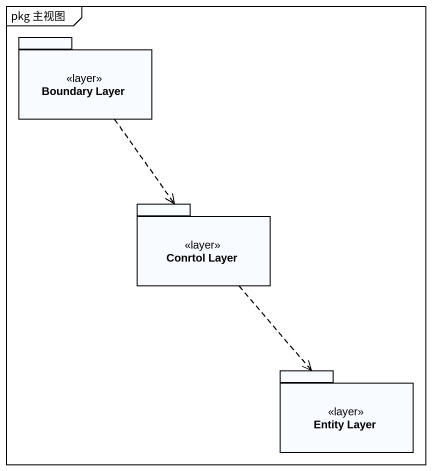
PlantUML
@startuml
mainframe pkg 主视图
package "Boundary Layer" as Boundary_Layer <<layer>> {
}
package "Conrtol Layer" as Conrtol_Layer <<layer>> {
}
package "Entity Layer" as Entity_Layer <<layer>> {
}
Boundary_Layer ..> Conrtol_Layer
Conrtol_Layer ..> Entity_Layer
@enduml
